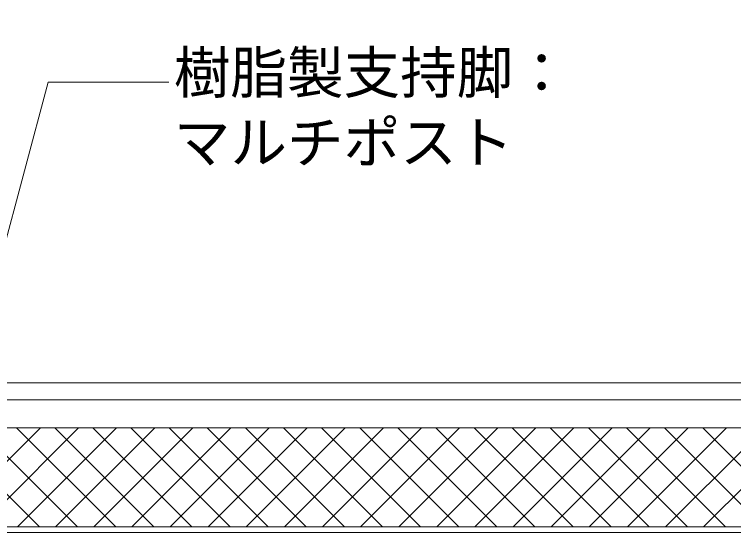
# Model space of a CAD drawing. Units: millimetres, scale not verified. Extents: x -1485 to 1485, y -1050 to 1050.
# Drawn here: x -380.4 to -126.2, y -215.8 to -32.6 of the extents above; entities that cross this region are included whole.
import ezdxf
from ezdxf.enums import TextEntityAlignment as Align

# ---------------------------------------------------------------- set-up
doc = ezdxf.new("R2010")
doc.units = ezdxf.units.MM
for name, color, linetype, lineweight in [('0-3_HATCH', 9, 'Continuous', 18), ('0-4_KUTAI', 3, 'Continuous', 18), ('0-5_BOUSUI', 1, 'Continuous', 18), ('0-7_dannnetu', 6, 'Continuous', 18), ('0-9_MOJI', 7, 'Continuous', 18)]:
    doc.layers.add(name, color=color, linetype=linetype, lineweight=lineweight)
doc.styles.add('ＭＳ ゴシック', font='')
doc.styles.get('ＭＳ ゴシック').set_extended_font_data('MS Gothic')

msp = doc.modelspace()

# ---------------------------------------------------------------- linework, layer by layer
at = {"layer": '0-3_HATCH'}
for p, q in [((-371.55, -213.801), (-406.55, -178.801)), ((-406.233, -213.801), (-371.233, -178.801)), ((-358.079, -213.801), (-393.079, -178.801)), ((-392.762, -213.801), (-357.762, -178.801)), ((-344.609, -213.801), (-379.609, -178.801)), ((-379.292, -213.801), (-344.292, -178.801)), ((-331.138, -213.801), (-366.138, -178.801)), ((-365.821, -213.801), (-330.821, -178.801)), ((-317.668, -213.801), (-352.668, -178.801)), ((-352.351, -213.801), (-317.351, -178.801)), ((-304.198, -213.801), (-339.198, -178.801)), ((-338.881, -213.801), (-303.881, -178.801)), ((-290.727, -213.801), (-325.727, -178.801)), ((-325.41, -213.801), (-290.41, -178.801)), ((-277.257, -213.801), (-312.257, -178.801)), ((-311.94, -213.801), (-276.94, -178.801)), ((-263.787, -213.801), (-298.787, -178.801)), ((-298.47, -213.801), (-263.47, -178.801)), ((-250.316, -213.801), (-285.316, -178.801)), ((-284.999, -213.801), (-249.999, -178.801)), ((-236.846, -213.801), (-271.846, -178.801)), ((-271.529, -213.801), (-236.529, -178.801)), ((-223.375, -213.801), (-258.375, -178.801)), ((-258.058, -213.801), (-223.058, -178.801)), ((-209.905, -213.801), (-244.905, -178.801)), ((-244.588, -213.801), (-209.588, -178.801)), ((-196.435, -213.801), (-231.435, -178.801)), ((-231.118, -213.801), (-196.118, -178.801)), ((-182.964, -213.801), (-217.964, -178.801)), ((-217.647, -213.801), (-182.647, -178.801)), ((-169.494, -213.801), (-204.494, -178.801)), ((-204.177, -213.801), (-169.177, -178.801)), ((-156.023, -213.801), (-191.023, -178.801)), ((-190.707, -213.801), (-155.707, -178.801)), ((-142.553, -213.801), (-177.553, -178.801)), ((-177.236, -213.801), (-142.236, -178.801)), ((-129.083, -213.801), (-164.083, -178.801)), ((-163.766, -213.801), (-128.766, -178.801)), ((-115.612, -213.801), (-150.612, -178.801)), ((-150.295, -213.801), (-115.295, -178.801)), ((-102.142, -213.801), (-137.142, -178.801)), ((-136.825, -213.801), (-101.825, -178.801))]:
    msp.add_line(p, q, dxfattribs=at)
at = {"layer": '0-4_KUTAI'}
msp.add_lwpolyline([(-887.837, -215.801), (731.889, -215.801), (731.889, 184.199)], dxfattribs=at)
at = {"layer": '0-5_BOUSUI'}
for p, q in [((-887.837, -162.801), (678.25, -162.801)), ((-887.837, -213.801), (731.889, -213.801))]:
    msp.add_line(p, q, dxfattribs=at)
msp.add_lwpolyline([(-887.837, -168.801), (678.25, -168.801), (721.889, -125.161), (721.889, 144.199)], dxfattribs=at)
at = {"layer": '0-7_dannnetu'}
msp.add_line((-887.837, -178.801), (731.889, -178.801), dxfattribs=at)
at = {"layer": '0-9_MOJI'}
msp.add_lwpolyline([(-393.686, -150.551), (-368.5, -56.556), (-325.882, -56.556)], dxfattribs=at)

# ---------------------------------------------------------------- texts
at = {"layer": '0-9_MOJI', "style": 'ＭＳ ゴシック'}
for s, p in [('樹脂製支持脚：', (-324.052, -64.861)), ('マルチポスト', (-324.052, -89.522))]:
    msp.add_text(s, height=14.66, dxfattribs=at).set_placement(p, align=Align.BOTTOM_LEFT)

doc.saveas('drawing.dxf')
